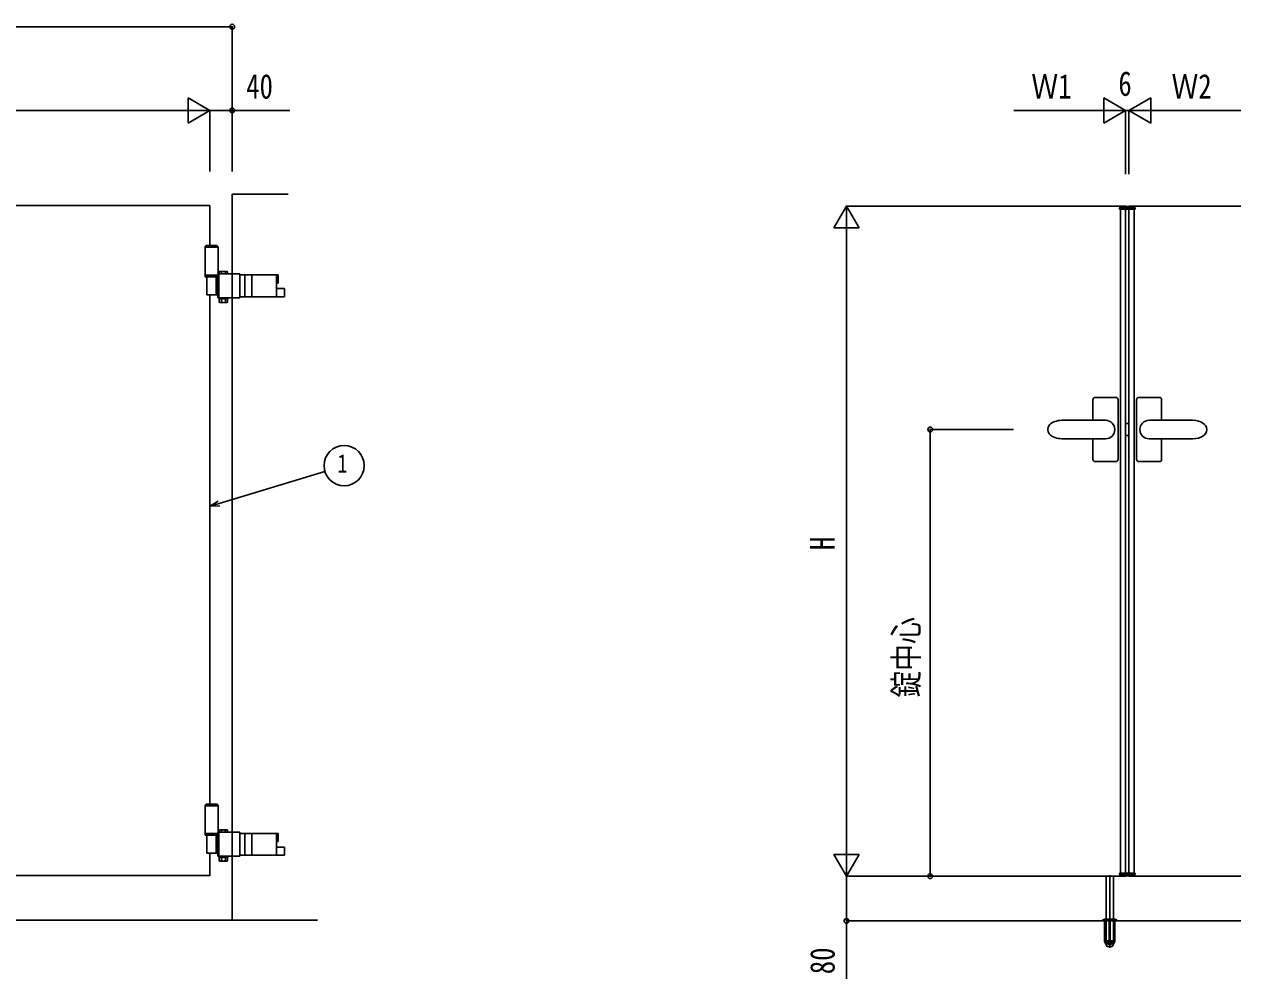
# Model space of a CAD drawing. Units: millimetres, scale not verified. Extents: x -4205 to 4205, y -2970 to 2970.
# Drawn here: x -690 to 1488, y -289 to 1420 of the extents above; entities that cross this region are included whole.
import ezdxf
from ezdxf.enums import TextEntityAlignment as Align

# ---------------------------------------------------------------- set-up
doc = ezdxf.new("R2010")
doc.units = ezdxf.units.MM
doc.header["$LTSCALE"] = 12
doc.layers.add('0-4_YKK_A1', color=4, linetype='Continuous')
doc.layers.add('0-5_YKK_D', color=6, linetype='Continuous')
doc.styles.add('ＭＳ ゴシック', font='')
doc.styles.get('ＭＳ ゴシック').set_extended_font_data('MS Gothic')

msp = doc.modelspace()

# ---------------------------------------------------------------- linework, layer by layer
at = {"layer": '0-4_YKK_A1'}
for p, q in [((-317.98, -183.91), (-317.98, 1116.09)), ((-217.98, 1116.09), (-317.98, 1116.09)), ((-357.98, 1024.09), (-357.98, 1096.09)), ((1271.12, 1089.25), (1271.33, 1093.3)), ((1271.12, 1089.25), (1298.92, 1089.25)), ((1297.71, 1094.25), (1272.33, 1094.25)), ((1273.02, 1091.25), (1297.02, 1091.25)), ((1273.02, 1091.25), (1273.02, 1089.25)), ((1273.02, 1089.25), (1273.02, -99.75)), ((1297.02, 1091.25), (1297.02, 1089.25)), ((1297.02, 1089.25), (1297.02, -99.75)), ((1298.92, 1089.25), (1298.71, 1093.3)), ((-364.48, 1024.09), (-366.48, 1022.09)), ((-345.48, 1024.09), (-364.48, 1024.09)), ((-345.48, 1024.09), (-343.48, 1022.09)), ((-343.48, 1022.09), (-366.48, 1022.09)), ((-366.48, 1022.09), (-366.48, 968.09)), ((-343.48, 1021.09), (-366.48, 1021.09)), ((-343.48, 968.09), (-343.48, 1022.09)), ((-343.48, 971.09), (-366.48, 971.09)), ((-366.48, 968.09), (-343.48, 968.09)), ((-363.33, 968.09), (-363.33, 936.09)), ((-343.77, 968.09), (-357.98, 968.09)), ((-346.87, 968.09), (-346.87, 936.09)), ((-343.77, 973.64), (-317.98, 973.64)), ((-343.77, 930.54), (-343.77, 973.64)), ((-341.97, 972.14), (-343.77, 972.14)), ((-341.97, 932.04), (-341.97, 972.14)), ((-340.27, 977.64), (-341.27, 977.06)), ((-341.27, 973.64), (-341.27, 977.06)), ((-340.27, 977.64), (-327.27, 977.64)), ((-337.52, 973.64), (-337.52, 977.06)), ((-330.01, 973.64), (-330.01, 977.06)), ((-327.27, 977.64), (-326.26, 977.06)), ((-326.26, 973.64), (-326.26, 977.06)), ((-317.98, 973.64), (-304.49, 973.64)), ((-304.49, 930.54), (-304.49, 973.64)), ((-304.49, 971.59), (-235.97, 971.59)), ((-295.32, 932.59), (-295.32, 971.59)), ((-283.01, 932.59), (-283.01, 971.59)), ((-235.97, 957.09), (-235.97, 971.59)), ((-341.97, 952.59), (-343.77, 952.59)), ((-341.97, 951.59), (-343.77, 951.59)), ((-235.97, 957.09), (-238.57, 957.09)), ((-224.43, 947.09), (-238.57, 947.09)), ((-224.43, 932.59), (-224.43, 947.09)), ((-343.77, 936.09), (-363.33, 936.09)), ((-357.98, 24.09), (-357.98, 936.09)), ((-341.97, 932.04), (-343.77, 932.04)), ((-317.98, 930.54), (-343.77, 930.54)), ((-341.27, 928.54), (-341.27, 922.62)), ((-341.27, 928.54), (-326.26, 928.54)), ((-340.27, 922.04), (-341.27, 922.62)), ((-340.27, 922.04), (-327.27, 922.04)), ((-337.87, 928.54), (-337.87, 930.54)), ((-337.52, 928.54), (-337.52, 922.62)), ((-330.01, 928.54), (-330.01, 922.62)), ((-329.67, 928.54), (-329.67, 930.54)), ((-327.27, 922.04), (-326.26, 922.62)), ((-326.26, 928.54), (-326.26, 922.62)), ((-317.98, 930.54), (-304.49, 930.54)), ((-304.49, 932.59), (-224.43, 932.59)), ((1223.52, 711.25), (1223.52, 748.25)), ((1227.52, 752.25), (1264.52, 752.25)), ((1268.52, 748.25), (1268.52, 641.25)), ((1301.52, 748.25), (1301.52, 641.25)), ((1342.52, 752.25), (1305.52, 752.25)), ((1346.52, 711.25), (1346.52, 748.25)), ((1246.02, 711.25), (1167.52, 711.25)), ((1282.02, 705.47), (1288.02, 705.68)), ((1324.02, 711.25), (1402.52, 711.25)), ((1246.02, 678.25), (1167.52, 678.25)), ((1223.52, 641.25), (1223.52, 678.25)), ((1282.02, 684.03), (1288.02, 683.83)), ((1324.02, 678.25), (1402.52, 678.25)), ((1346.52, 641.25), (1346.52, 678.25)), ((1264.52, 637.25), (1227.52, 637.25)), ((1305.52, 637.25), (1342.52, 637.25)), ((-364.48, 24.09), (-366.48, 22.09)), ((-343.48, 22.09), (-366.48, 22.09)), ((-366.48, 22.09), (-366.48, -31.91)), ((-345.48, 24.09), (-364.48, 24.09)), ((-345.48, 24.09), (-343.48, 22.09)), ((-343.48, -31.91), (-343.48, 22.09)), ((-343.48, 21.09), (-366.48, 21.09)), ((-343.48, -28.91), (-366.48, -28.91)), ((-366.48, -31.91), (-343.48, -31.91)), ((-363.33, -31.91), (-363.33, -63.91)), ((-343.77, -31.91), (-357.98, -31.91)), ((-346.87, -31.91), (-346.87, -63.91)), ((-343.77, -26.36), (-317.98, -26.36)), ((-343.77, -69.46), (-343.77, -26.36)), ((-341.97, -27.86), (-343.77, -27.86)), ((-341.97, -67.96), (-341.97, -27.86)), ((-340.27, -22.36), (-341.27, -22.94)), ((-341.27, -26.36), (-341.27, -22.94)), ((-340.27, -22.36), (-327.27, -22.36)), ((-337.52, -26.36), (-337.52, -22.94)), ((-330.01, -26.36), (-330.01, -22.94)), ((-327.27, -22.36), (-326.26, -22.94)), ((-326.26, -26.36), (-326.26, -22.94)), ((-317.98, -26.36), (-304.49, -26.36)), ((-304.49, -69.46), (-304.49, -26.36)), ((-304.49, -28.41), (-235.97, -28.41)), ((-295.32, -67.41), (-295.32, -28.41)), ((-283.01, -67.41), (-283.01, -28.41)), ((-235.97, -42.91), (-238.57, -42.91)), ((-235.97, -42.91), (-235.97, -28.41)), ((-343.77, -63.91), (-363.33, -63.91)), ((-341.97, -47.41), (-343.77, -47.41)), ((-341.97, -48.41), (-343.77, -48.41)), ((-224.43, -52.91), (-238.57, -52.91)), ((-224.43, -67.41), (-224.43, -52.91)), ((-341.97, -67.96), (-343.77, -67.96)), ((-317.98, -69.46), (-343.77, -69.46)), ((-341.27, -71.46), (-341.27, -77.38)), ((-341.27, -71.46), (-326.26, -71.46)), ((-340.27, -77.96), (-341.27, -77.38)), ((-340.27, -77.96), (-327.27, -77.96)), ((-337.87, -71.46), (-337.87, -69.46)), ((-337.52, -71.46), (-337.52, -77.38)), ((-330.01, -71.46), (-330.01, -77.38)), ((-329.67, -71.46), (-329.67, -69.46)), ((-327.27, -77.96), (-326.26, -77.38)), ((-326.26, -71.46), (-326.26, -77.38)), ((-317.98, -69.46), (-304.49, -69.46)), ((-304.49, -67.41), (-224.43, -67.41)), ((1247.02, -182.25), (1247.02, -105.25)), ((1253.52, -103.25), (1253.52, -233.25)), ((1260.02, -182.25), (1260.02, -105.25)), ((1271.12, -99.75), (1298.92, -99.75)), ((1271.12, -99.75), (1271.33, -103.8)), ((1297.71, -104.75), (1272.33, -104.75)), ((1273.02, -101.75), (1273.02, -99.75)), ((1273.02, -101.75), (1297.02, -101.75)), ((1297.02, -101.75), (1297.02, -99.75)), ((1298.92, -99.75), (1298.71, -103.8)), ((-2260.15, -183.91), (-165.37, -183.91)), ((1082.02, -185.25), (1488.02, -185.25)), ((1240.52, -184.4), (1240.52, -185.25)), ((1240.52, -185.25), (1266.52, -185.25)), ((1240.81, -183.7), (1266.23, -183.7)), ((1244.52, -182.25), (1241.18, -183.46)), ((1244.27, -185.25), (1244.27, -222.28)), ((1244.52, -182.25), (1262.52, -182.25)), ((1244.83, -185.25), (1244.83, -223.25)), ((1245.69, -182.25), (1246.19, -182.75)), ((1246.52, -220.31), (1246.19, -182.75)), ((1246.19, -182.75), (1260.85, -182.75)), ((1252.52, -185.25), (1252.52, -223.25)), ((1254.52, -185.25), (1254.52, -223.25)), ((1260.02, -182.25), (1260.02, -221.05)), ((1260.52, -220.31), (1260.85, -182.75)), ((1261.35, -182.25), (1260.85, -182.75)), ((1262.21, -185.25), (1262.21, -223.25)), ((1262.52, -182.25), (1265.86, -183.46)), ((1262.77, -185.25), (1262.77, -222.28)), ((1266.52, -184.4), (1266.52, -185.25)), ((1244.27, -222.28), (1249.16, -230.75)), ((1244.83, -223.25), (1252.52, -223.25)), ((1247.07, -221.37), (1247.07, -221.05)), ((1247.07, -221.37), (1259.97, -221.37)), ((1250.03, -231.25), (1257.01, -231.25)), ((1252.52, -222.28), (1254.52, -222.28)), ((1254.52, -223.25), (1262.21, -223.25)), ((1262.77, -222.28), (1257.88, -230.75)), ((1259.97, -221.05), (1259.97, -221.37))]:
    msp.add_line(p, q, dxfattribs=at)
for points in [[(-357.98, 1096.09), (-1157.98, 1096.09), (-1157.98, -103.91), (-357.98, -103.91), (-357.98, -63.91)], [(1082.02, 1094.75), (1282.02, 1094.75), (1282.02, -105.25), (1082.02, -105.25)], [(1488.02, 1094.75), (1288.02, 1094.75), (1288.02, -105.25), (1488.02, -105.25)], [(-238.57, 932.59), (-238.57, 957.09), (-238.57, 971.59)], [(-238.57, -67.41), (-238.57, -42.91), (-238.57, -28.41)], [(1260.02, -221.05), (1247.02, -221.05), (1247.02, -182.25)]]:
    msp.add_lwpolyline(points, dxfattribs=at)
for points in [[(-341.47, 930.54), (-326.07, 930.54), (-326.07, 928.54), (-341.47, 928.54)], [(-341.47, -69.46), (-326.07, -69.46), (-326.07, -71.46), (-341.47, -71.46)]]:
    msp.add_lwpolyline(points, close=True, dxfattribs=at)
for centre, radius, start, end in [((1272.33, 1093.25), 1, 90, 177), ((1297.71, 1093.25), 1, 3, 90), ((-339.4, 974.32), 3.32, 55.61575, 124.38425), ((-333.77, 965.22), 12.42, 72.41205, 107.58795), ((-328.14, 974.32), 3.32, 55.61575, 124.38425), ((-339.4, 925.36), 3.32, 235.61575, 304.38425), ((-333.77, 934.46), 12.42, 252.41205, 287.58795), ((-328.14, 925.36), 3.32, 235.61575, 304.38425), ((1227.52, 748.25), 4, 90, 180), ((1264.52, 748.25), 4, 0, 90), ((1305.52, 748.25), 4, 90, 180), ((1342.52, 748.25), 4, 0, 90), ((1246.02, 694.75), 16.5, 270, 90), ((1324.02, 694.75), 16.5, 90, 270), ((1227.52, 641.25), 4, 180, 270), ((1264.52, 641.25), 4, 270, 0), ((1305.52, 641.25), 4, 180, 270), ((1342.52, 641.25), 4, 270, 0), ((-339.4, -25.68), 3.32, 55.61575, 124.38425), ((-333.77, -34.78), 12.42, 72.41205, 107.58795), ((-328.14, -25.68), 3.32, 55.61575, 124.38425), ((-339.4, -74.64), 3.32, 235.61575, 304.38425), ((-333.77, -65.54), 12.42, 252.41205, 287.58795), ((-328.14, -74.64), 3.32, 235.61575, 304.38425), ((1272.33, -103.75), 1, 183, 270), ((1297.71, -103.75), 1, 270, 357), ((1241.52, -184.4), 1, 110, 180), ((1265.52, -184.4), 1, 0, 70), ((1253.52, -220.25), 7, 180.5, 359.5), ((1253.52, -217.95), 7.3, 207.94179, 270), ((1250.03, -230.25), 1, 210, 270), ((1253.52, -217.95), 7.3, 270, 332.05821), ((1257.01, -230.25), 1, 270, 330)]:
    msp.add_arc(centre, radius, start, end, dxfattribs=at)
for centre, start_param, end_param in [((1167.52, 694.75), 1.5707963, 4.712389), ((1402.52, 694.75), 4.712389, 7.8539816)]:
    msp.add_ellipse(centre, major_axis=(25, 0), ratio=0.66, start_param=start_param, end_param=end_param, dxfattribs=at)
at = {"layer": '0-5_YKK_D'}
for p, q in [((-1603.98, 1416.09), (-317.98, 1416.09)), ((-317.98, 1157.05), (-317.98, 1417.09)), ((-357.98, 1266.09), (-396.95, 1288.59)), ((-396.95, 1288.59), (-396.95, 1243.59)), ((1282.02, 1266.09), (1243.05, 1288.59)), ((1243.05, 1288.59), (1243.05, 1243.59)), ((1288.02, 1266.09), (1326.99, 1288.59)), ((1326.99, 1243.59), (1326.99, 1288.59)), ((-1112.98, 1266.09), (-402.98, 1266.09)), ((-357.98, 1266.09), (-435.92, 1266.09)), ((-357.98, 1266.09), (-396.95, 1243.59)), ((-357.98, 1157.05), (-357.98, 1267.09)), ((-357.98, 1157.05), (-357.98, 1267.09)), ((-317.98, 1157.05), (-317.98, 1267.09)), ((1237.02, 1266.09), (1082.02, 1266.09)), ((1282.02, 1266.09), (1204.08, 1266.09)), ((1282.02, 1266.09), (1243.05, 1243.59)), ((1282.02, 1266.09), (1265.02, 1266.09)), ((1282.02, 1151.87), (1282.02, 1267.09)), ((1282.02, 1151.87), (1282.02, 1267.09)), ((1282.02, 1266.09), (1288.02, 1266.09)), ((1288.02, 1151.87), (1288.02, 1267.09)), ((1288.02, 1151.87), (1288.02, 1267.09)), ((1288.02, 1266.09), (1305.02, 1266.09)), ((1288.02, 1266.09), (1326.99, 1243.59)), ((1288.02, 1266.09), (1365.96, 1266.09)), ((1333.02, 1266.09), (1488.02, 1266.09)), ((782.02, 1094.75), (759.52, 1055.78)), ((1081.02, 1094.75), (781.02, 1094.75)), ((782.02, 1094.75), (804.52, 1055.78)), ((782.02, 1094.75), (782.02, 1016.81)), ((759.52, 1055.78), (804.52, 1055.78)), ((782.02, 1049.75), (782.02, -60.25)), ((1081.02, 694.75), (931.02, 694.75)), ((932.02, 694.75), (932.02, -105.25)), ((782.02, -105.25), (782.02, -27.31)), ((782.02, -105.25), (759.52, -66.28)), ((804.52, -66.28), (759.52, -66.28)), ((782.02, -105.25), (804.52, -66.28)), ((1081.02, -105.25), (781.02, -105.25)), ((1081.02, -105.25), (781.02, -105.25)), ((1081.02, -105.25), (931.02, -105.25)), ((1081.02, -185.25), (781.02, -185.25))]:
    msp.add_line(p, q, dxfattribs=at)
for points in [[(-357.98, 1266.09), (-317.98, 1266.09), (-214.58, 1266.09)], [(-357.98, 557.33), (-341.71, 562.25), (-152.09, 619.68)], [(-340.39, 557.89), (-357.98, 557.33), (-343.03, 566.61)], [(782.02, -105.25), (782.02, -185.25), (782.02, -288.65)]]:
    msp.add_lwpolyline(points, dxfattribs=at)
for centre, radius in [((-317.98, 1416.09), 4.25), ((-317.98, 1266.09), 4.25), ((932.02, 694.75), 4.25), ((-117.61, 630.03), 36), ((932.02, -105.25), 4.25), ((782.02, -185.25), 4.25)]:
    msp.add_circle(centre, radius, dxfattribs=at)

# ---------------------------------------------------------------- texts
at = {"layer": '0-5_YKK_D', "style": 'ＭＳ ゴシック', "width": 0.8}
for s, height, p in [('40', 43.99, (-292.98, 1274.09)), ('Ｗ1', 43.99, (1113.12, 1274.09)), ('6', 43.99, (1269.02, 1279.09)), ('Ｗ2', 43.99, (1364.12, 1274.09)), ('1', 32.99, (-129.61, 607.53))]:
    msp.add_text(s, height=height, dxfattribs=at).set_placement(p, align=Align.BOTTOM_LEFT)
for s, p in [('H', (774.02, 478.75)), ('錠中心', (924.02, 214.75)), ('80', (774.02, -280.65))]:
    msp.add_text(s, height=43.99, rotation=90, dxfattribs=at).set_placement(p, align=Align.BOTTOM_LEFT)

doc.saveas('drawing.dxf')
